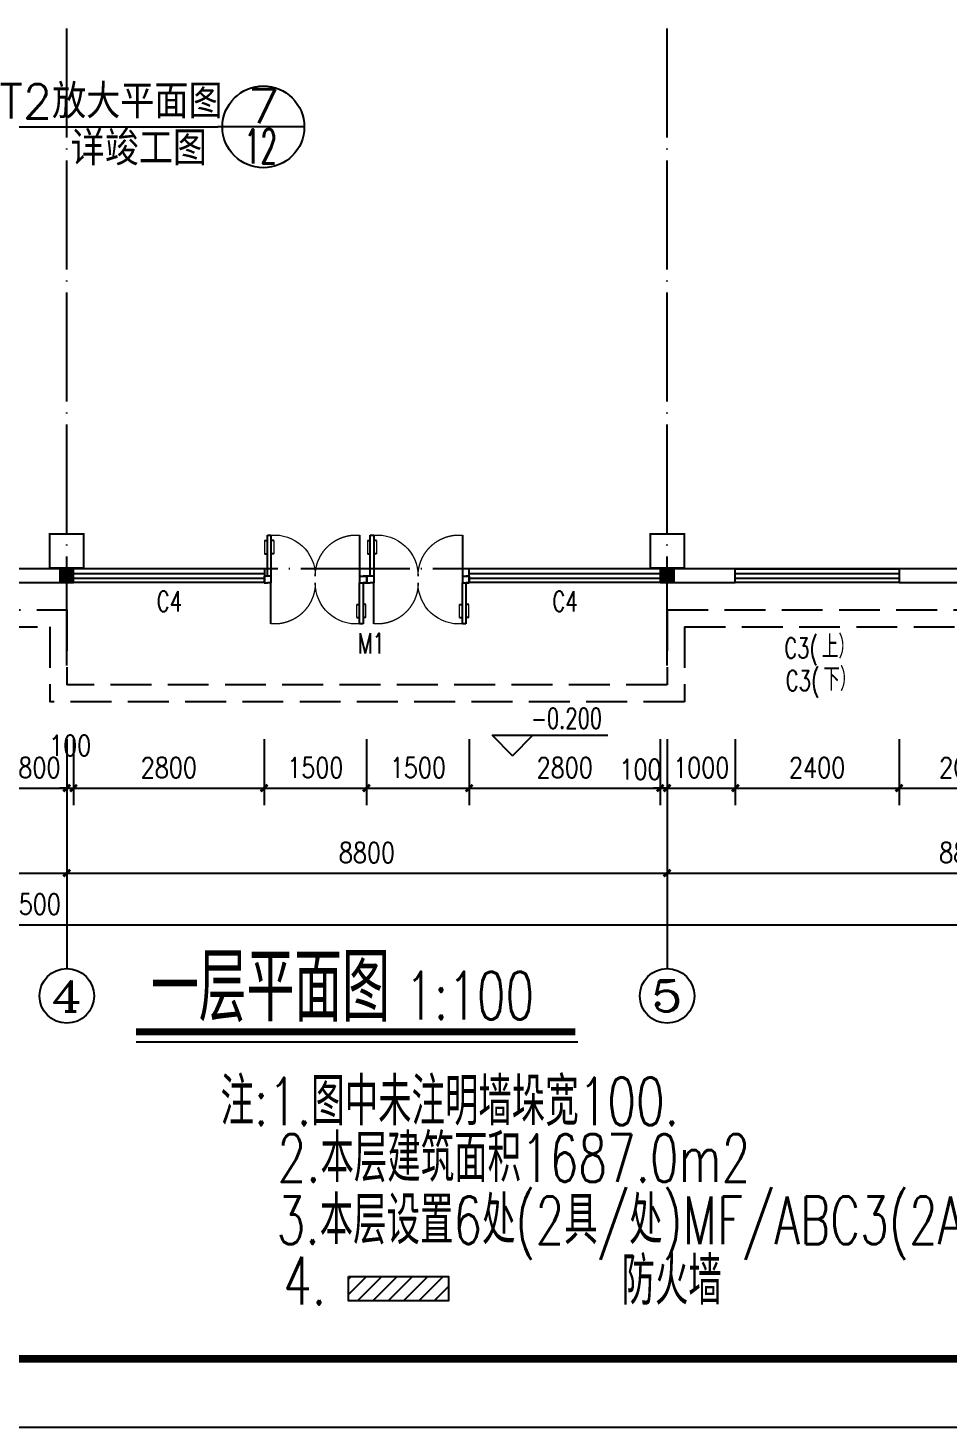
# Model space of a CAD drawing. Header units: millimetres. Extents: x 591771 to 1936534, y -622016 to 355666.
# Drawn here: x 633488 to 646974, y 231299 to 251817 of the extents above; entities that cross this region are included whole.
import ezdxf
from ezdxf.enums import TextEntityAlignment as Align

# ---------------------------------------------------------------- set-up
doc = ezdxf.new("R2010")
doc.units = ezdxf.units.MM
doc.header["$LTSCALE"] = 80
for name, pattern in [('DASH', [0.35, 0.25, -0.1]), ('DASHED2', [0.375, 0.25, -0.125]), ('DOTE', [2.42, 2, -0.2, 0.02, -0.2])]:
    doc.linetypes.add(name, pattern=pattern)
for name, color, linetype in [('\\M+5BDA8-\\M+5B1EA\\M+5B8DF', 3, 'Continuous'), ('\\M+5BDA8-\\M+5B3DF\\M+5B4E7', 3, 'Continuous'), ('\\M+5BDA8-\\M+5B4B0', 4, 'Continuous'), ('\\M+5BDA8-\\M+5C3C5', 4, 'Continuous'), ('\\M+5BDA8-\\M+5C3C5\\M+5B4B0\\M+5B1E0\\M+5BAC5', 7, 'Continuous'), ('\\M+5BDA8-\\M+5C7BD-\\M+5D7A9', 31, 'Continuous'), ('\\M+5BDA8-\\M+5D6E1', 17, 'DOTE'), ('\\M+5BDA8-\\M+5D6E1-\\M+5B1EA\\M+5D7A2', 3, 'Continuous'), ('\\M+5C1A2\\M+5C3E6\\M+5CFDF\\M+5CCF51', 7, 'Continuous'), ('\\M+5C1A2\\M+5C3E6\\M+5CFDF\\M+5CCF55', 140, 'Continuous'), ('\\M+5C1A2\\M+5C3E6\\M+5CFF4\\M+5CCF53', 252, 'Continuous'), ('\\M+5C5C5\\M+5CBAE', 1, 'Continuous'), ('\\M+5CDBC\\M+5BFF2', 252, 'Continuous'), ('AXIS', 3, 'Continuous'), ('AXIS_TEXT', 7, 'Continuous'), ('PUB_TEXT', 7, 'Continuous'), ('WINDOW_TEXT', 7, 'Continuous')]:
    doc.layers.add(name, color=color, linetype=linetype)
doc.styles.add('_HZTXT', font='txt.shx', dxfattribs={"width": 0.8, "bigfont": 'hztxt.shx'})
doc.styles.add('A-AXIS-LABEL', font='COMPLEX', dxfattribs={"bigfont": 'GBCBIG'})
doc.styles.add('A-STANDARD', font='SIMPLEX', dxfattribs={"bigfont": 'GBCBIG'})
doc.styles.add('A-WIN-LABEL', font='SIMPLEX', dxfattribs={"bigfont": 'GBCBIG'})
doc.styles.add('COMPLEX', font='COMPLEX')
doc.styles.add('DIM_FONT', font='SIMPLEX.shx', dxfattribs={"width": 0.8})
doc.dimstyles.new('DIMN', dxfattribs={"dimtxt": 300, "dimasz": 100, "dimexe": 250, "dimexo": 300, "dimgap": 150, "dimtad": 1, "dimdec": 0, "dimzin": 0, "dimdsep": 46, "dimtxsty": 'DIM_FONT', "dimblk": 'ARCHTICK', "dimcen": 0.09, "dimclrt": 7, "dimazin": 2, "dimtfac": 1, "dimtdec": 0, "dimtix": 1, "dimtmove": 2, "dimatfit": 3, "dimldrblk": 'ARCHTICK', "dimfxl": 0, "dimtolj": 1, "dimtzin": 0, "dimarcsym": 0})

# ---------------------------------------------------------------- blocks, each defined once
blk = doc.blocks.new('_ArchTick')
at = {"color": 0, "linetype": 'ByBlock', "const_width": 0.4}
blk.add_lwpolyline([(-0.5, -0.5), (0.5, 0.5)], dxfattribs=at)
blk = doc.blocks.new('*D516')
at = {"layer": '\\M+5BDA8-\\M+5B3DF\\M+5B4E7', "color": 0, "lineweight": -2, "transparency": 16777216}
for p, q in [((633256, 241385), (633256, 240419)), ((634056, 241385), (634056, 240419)), ((633256, 240669), (633156, 240669)), ((633256, 240669), (634056, 240669)), ((634056, 240669), (634156, 240669))]:
    blk.add_line(p, q, dxfattribs=at)
at = {"layer": 'Defpoints', "color": 0, "transparency": 16777216}
for p in [(633256, 241685), (634056, 241685), (634056, 240669)]:
    blk.add_point(p, dxfattribs=at)
at = {"layer": '\\M+5BDA8-\\M+5B3DF\\M+5B4E7', "color": 0, "lineweight": -2, "transparency": 16777216, "xscale": 100, "yscale": 100, "zscale": 100}
blk.add_blockref('_ArchTick', (633256, 240669), dxfattribs=at)
at = {"layer": '\\M+5BDA8-\\M+5B3DF\\M+5B4E7', "color": 0, "lineweight": -2, "transparency": 16777216, "xscale": 100, "yscale": 100, "zscale": 100, "rotation": 180}
blk.add_blockref('_ArchTick', (634056, 240669), dxfattribs=at)
at = {"layer": '\\M+5BDA8-\\M+5B3DF\\M+5B4E7', "color": 7, "transparency": 16777216, "insert": (633656, 240969), "char_height": 300, "attachment_point": 5, "style": 'DIM_FONT'}
blk.add_mtext('\\A1;800', dxfattribs=at)
blk = doc.blocks.new('*D517')
at = {"layer": '\\M+5BDA8-\\M+5B3DF\\M+5B4E7', "color": 0, "lineweight": -2, "transparency": 16777216}
for p, q in [((634056, 241385), (634056, 240419)), ((634156, 241385), (634156, 240419)), ((634056, 240669), (633956, 240669)), ((634056, 240669), (634156, 240669)), ((634156, 240669), (634256, 240669))]:
    blk.add_line(p, q, dxfattribs=at)
at = {"layer": 'Defpoints', "color": 0, "transparency": 16777216}
for p in [(634056, 241685), (634156, 241685), (634156, 240669)]:
    blk.add_point(p, dxfattribs=at)
at = {"layer": '\\M+5BDA8-\\M+5B3DF\\M+5B4E7', "color": 0, "lineweight": -2, "transparency": 16777216, "xscale": 100, "yscale": 100, "zscale": 100}
blk.add_blockref('_ArchTick', (634056, 240669), dxfattribs=at)
at = {"layer": '\\M+5BDA8-\\M+5B3DF\\M+5B4E7', "color": 0, "lineweight": -2, "transparency": 16777216, "xscale": 100, "yscale": 100, "zscale": 100, "rotation": 180}
blk.add_blockref('_ArchTick', (634156, 240669), dxfattribs=at)
at = {"layer": '\\M+5BDA8-\\M+5B3DF\\M+5B4E7', "color": 7, "transparency": 16777216, "insert": (634106, 241294), "char_height": 300, "attachment_point": 5, "style": 'DIM_FONT'}
blk.add_mtext('\\A1;100', dxfattribs=at)
blk = doc.blocks.new('*D518')
at = {"layer": '\\M+5BDA8-\\M+5B3DF\\M+5B4E7', "color": 0, "lineweight": -2, "transparency": 16777216}
for p, q in [((634156, 241385), (634156, 240419)), ((636949, 241385), (636949, 240419)), ((634156, 240669), (636949, 240669))]:
    blk.add_line(p, q, dxfattribs=at)
at = {"layer": 'Defpoints', "color": 0, "transparency": 16777216}
for p in [(634156, 241685), (636949, 241685), (636949, 240669)]:
    blk.add_point(p, dxfattribs=at)
at = {"layer": '\\M+5BDA8-\\M+5B3DF\\M+5B4E7', "color": 0, "lineweight": -2, "transparency": 16777216, "xscale": 100, "yscale": 100, "zscale": 100, "rotation": 180}
blk.add_blockref('_ArchTick', (634156, 240669), dxfattribs=at)
at = {"layer": '\\M+5BDA8-\\M+5B3DF\\M+5B4E7', "color": 0, "lineweight": -2, "transparency": 16777216, "xscale": 100, "yscale": 100, "zscale": 100}
blk.add_blockref('_ArchTick', (636949, 240669), dxfattribs=at)
at = {"layer": '\\M+5BDA8-\\M+5B3DF\\M+5B4E7', "color": 7, "transparency": 16777216, "insert": (635553, 240969), "char_height": 300, "attachment_point": 5, "style": 'DIM_FONT'}
blk.add_mtext('\\A1;2800', dxfattribs=at)
blk = doc.blocks.new('*D519')
at = {"layer": '\\M+5BDA8-\\M+5B3DF\\M+5B4E7', "color": 0, "lineweight": -2, "transparency": 16777216}
for p, q in [((636949, 241385), (636949, 240419)), ((638449, 241385), (638449, 240419)), ((636949, 240669), (638449, 240669))]:
    blk.add_line(p, q, dxfattribs=at)
at = {"layer": 'Defpoints', "color": 0, "transparency": 16777216}
for p in [(636949, 241685), (638449, 241685), (638449, 240669)]:
    blk.add_point(p, dxfattribs=at)
at = {"layer": '\\M+5BDA8-\\M+5B3DF\\M+5B4E7', "color": 0, "lineweight": -2, "transparency": 16777216, "xscale": 100, "yscale": 100, "zscale": 100, "rotation": 180}
blk.add_blockref('_ArchTick', (636949, 240669), dxfattribs=at)
at = {"layer": '\\M+5BDA8-\\M+5B3DF\\M+5B4E7', "color": 0, "lineweight": -2, "transparency": 16777216, "xscale": 100, "yscale": 100, "zscale": 100}
blk.add_blockref('_ArchTick', (638449, 240669), dxfattribs=at)
at = {"layer": '\\M+5BDA8-\\M+5B3DF\\M+5B4E7', "color": 7, "transparency": 16777216, "insert": (637699, 240969), "char_height": 300, "attachment_point": 5, "style": 'DIM_FONT'}
blk.add_mtext('\\A1;1500', dxfattribs=at)
blk = doc.blocks.new('*D520')
at = {"layer": '\\M+5BDA8-\\M+5B3DF\\M+5B4E7', "color": 0, "lineweight": -2, "transparency": 16777216}
for p, q in [((638449, 241385), (638449, 240419)), ((639956, 241385), (639956, 240419)), ((638449, 240669), (639956, 240669))]:
    blk.add_line(p, q, dxfattribs=at)
at = {"layer": 'Defpoints', "color": 0, "transparency": 16777216}
for p in [(638449, 241685), (639956, 241685), (639956, 240669)]:
    blk.add_point(p, dxfattribs=at)
at = {"layer": '\\M+5BDA8-\\M+5B3DF\\M+5B4E7', "color": 0, "lineweight": -2, "transparency": 16777216, "xscale": 100, "yscale": 100, "zscale": 100, "rotation": 180}
blk.add_blockref('_ArchTick', (638449, 240669), dxfattribs=at)
at = {"layer": '\\M+5BDA8-\\M+5B3DF\\M+5B4E7', "color": 0, "lineweight": -2, "transparency": 16777216, "xscale": 100, "yscale": 100, "zscale": 100}
blk.add_blockref('_ArchTick', (639956, 240669), dxfattribs=at)
at = {"layer": '\\M+5BDA8-\\M+5B3DF\\M+5B4E7', "color": 7, "transparency": 16777216, "insert": (639203, 240969), "char_height": 300, "attachment_point": 5, "style": 'DIM_FONT'}
blk.add_mtext('\\A1;1500', dxfattribs=at)
blk = doc.blocks.new('*D521')
at = {"layer": '\\M+5BDA8-\\M+5B3DF\\M+5B4E7', "color": 0, "lineweight": -2, "transparency": 16777216}
for p, q in [((639956, 241385), (639956, 240419)), ((642756, 241385), (642756, 240419)), ((639956, 240669), (642756, 240669))]:
    blk.add_line(p, q, dxfattribs=at)
at = {"layer": 'Defpoints', "color": 0, "transparency": 16777216}
for p in [(639956, 241685), (642756, 241685), (642756, 240669)]:
    blk.add_point(p, dxfattribs=at)
at = {"layer": '\\M+5BDA8-\\M+5B3DF\\M+5B4E7', "color": 0, "lineweight": -2, "transparency": 16777216, "xscale": 100, "yscale": 100, "zscale": 100, "rotation": 180}
blk.add_blockref('_ArchTick', (639956, 240669), dxfattribs=at)
at = {"layer": '\\M+5BDA8-\\M+5B3DF\\M+5B4E7', "color": 0, "lineweight": -2, "transparency": 16777216, "xscale": 100, "yscale": 100, "zscale": 100}
blk.add_blockref('_ArchTick', (642756, 240669), dxfattribs=at)
at = {"layer": '\\M+5BDA8-\\M+5B3DF\\M+5B4E7', "color": 7, "transparency": 16777216, "insert": (641356, 240969), "char_height": 300, "attachment_point": 5, "style": 'DIM_FONT'}
blk.add_mtext('\\A1;2800', dxfattribs=at)
blk = doc.blocks.new('*D522')
at = {"layer": '\\M+5BDA8-\\M+5B3DF\\M+5B4E7', "color": 0, "lineweight": -2, "transparency": 16777216}
for p, q in [((642756, 241385), (642756, 240419)), ((642856, 241385), (642856, 240419)), ((642756, 240669), (642656, 240669)), ((642756, 240669), (642856, 240669)), ((642856, 240669), (642956, 240669))]:
    blk.add_line(p, q, dxfattribs=at)
at = {"layer": 'Defpoints', "color": 0, "transparency": 16777216}
for p in [(642756, 241685), (642856, 241685), (642856, 240669)]:
    blk.add_point(p, dxfattribs=at)
at = {"layer": '\\M+5BDA8-\\M+5B3DF\\M+5B4E7', "color": 0, "lineweight": -2, "transparency": 16777216, "xscale": 100, "yscale": 100, "zscale": 100}
blk.add_blockref('_ArchTick', (642756, 240669), dxfattribs=at)
at = {"layer": '\\M+5BDA8-\\M+5B3DF\\M+5B4E7', "color": 0, "lineweight": -2, "transparency": 16777216, "xscale": 100, "yscale": 100, "zscale": 100, "rotation": 180}
blk.add_blockref('_ArchTick', (642856, 240669), dxfattribs=at)
at = {"layer": '\\M+5BDA8-\\M+5B3DF\\M+5B4E7', "color": 7, "transparency": 16777216, "insert": (642466, 240944), "char_height": 300, "attachment_point": 5, "style": 'DIM_FONT'}
blk.add_mtext('\\A1;100', dxfattribs=at)
blk = doc.blocks.new('*D523')
at = {"layer": '\\M+5BDA8-\\M+5B3DF\\M+5B4E7', "color": 0, "lineweight": -2, "transparency": 16777216}
for p, q in [((642856, 241385), (642856, 240419)), ((643856, 241385), (643856, 240419)), ((642856, 240669), (642756, 240669)), ((642856, 240669), (643856, 240669)), ((643856, 240669), (643956, 240669))]:
    blk.add_line(p, q, dxfattribs=at)
at = {"layer": 'Defpoints', "color": 0, "transparency": 16777216}
for p in [(642856, 241685), (643856, 241685), (643856, 240669)]:
    blk.add_point(p, dxfattribs=at)
at = {"layer": '\\M+5BDA8-\\M+5B3DF\\M+5B4E7', "color": 0, "lineweight": -2, "transparency": 16777216, "xscale": 100, "yscale": 100, "zscale": 100}
blk.add_blockref('_ArchTick', (642856, 240669), dxfattribs=at)
at = {"layer": '\\M+5BDA8-\\M+5B3DF\\M+5B4E7', "color": 0, "lineweight": -2, "transparency": 16777216, "xscale": 100, "yscale": 100, "zscale": 100, "rotation": 180}
blk.add_blockref('_ArchTick', (643856, 240669), dxfattribs=at)
at = {"layer": '\\M+5BDA8-\\M+5B3DF\\M+5B4E7', "color": 7, "transparency": 16777216, "insert": (643356, 240969), "char_height": 300, "attachment_point": 5, "style": 'DIM_FONT'}
blk.add_mtext('\\A1;1000', dxfattribs=at)
blk = doc.blocks.new('*D524')
at = {"layer": '\\M+5BDA8-\\M+5B3DF\\M+5B4E7', "color": 0, "lineweight": -2, "transparency": 16777216}
for p, q in [((643856, 241385), (643856, 240419)), ((646256, 241385), (646256, 240419)), ((643856, 240669), (646256, 240669))]:
    blk.add_line(p, q, dxfattribs=at)
at = {"layer": 'Defpoints', "color": 0, "transparency": 16777216}
for p in [(643856, 241685), (646256, 241685), (646256, 240669)]:
    blk.add_point(p, dxfattribs=at)
at = {"layer": '\\M+5BDA8-\\M+5B3DF\\M+5B4E7', "color": 0, "lineweight": -2, "transparency": 16777216, "xscale": 100, "yscale": 100, "zscale": 100, "rotation": 180}
blk.add_blockref('_ArchTick', (643856, 240669), dxfattribs=at)
at = {"layer": '\\M+5BDA8-\\M+5B3DF\\M+5B4E7', "color": 0, "lineweight": -2, "transparency": 16777216, "xscale": 100, "yscale": 100, "zscale": 100}
blk.add_blockref('_ArchTick', (646256, 240669), dxfattribs=at)
at = {"layer": '\\M+5BDA8-\\M+5B3DF\\M+5B4E7', "color": 7, "transparency": 16777216, "insert": (645056, 240969), "char_height": 300, "attachment_point": 5, "style": 'DIM_FONT'}
blk.add_mtext('\\A1;2400', dxfattribs=at)
blk = doc.blocks.new('*D525')
at = {"layer": '\\M+5BDA8-\\M+5B3DF\\M+5B4E7', "color": 0, "lineweight": -2, "transparency": 16777216}
for p, q in [((646256, 241385), (646256, 240419)), ((648256, 241385), (648256, 240419)), ((646256, 240669), (648256, 240669))]:
    blk.add_line(p, q, dxfattribs=at)
at = {"layer": 'Defpoints', "color": 0, "transparency": 16777216}
for p in [(646256, 241685), (648256, 241685), (648256, 240669)]:
    blk.add_point(p, dxfattribs=at)
at = {"layer": '\\M+5BDA8-\\M+5B3DF\\M+5B4E7', "color": 0, "lineweight": -2, "transparency": 16777216, "xscale": 100, "yscale": 100, "zscale": 100, "rotation": 180}
blk.add_blockref('_ArchTick', (646256, 240669), dxfattribs=at)
at = {"layer": '\\M+5BDA8-\\M+5B3DF\\M+5B4E7', "color": 0, "lineweight": -2, "transparency": 16777216, "xscale": 100, "yscale": 100, "zscale": 100}
blk.add_blockref('_ArchTick', (648256, 240669), dxfattribs=at)
at = {"layer": '\\M+5BDA8-\\M+5B3DF\\M+5B4E7', "color": 7, "transparency": 16777216, "insert": (647256, 240969), "char_height": 300, "attachment_point": 5, "style": 'DIM_FONT'}
blk.add_mtext('\\A1;2000', dxfattribs=at)
blk = doc.blocks.new('*D663')
at = {"layer": '\\M+5BDA8-\\M+5B3DF\\M+5B4E7', "color": 0, "lineweight": -2, "transparency": 16777216}
for p, q in [((606206, 241126), (606206, 238416)), ((660707, 241126), (660707, 238416)), ((606206, 238666), (660707, 238666))]:
    blk.add_line(p, q, dxfattribs=at)
at = {"layer": 'Defpoints', "color": 0, "transparency": 16777216}
for p in [(606206, 241426), (660707, 241426), (660707, 238666)]:
    blk.add_point(p, dxfattribs=at)
at = {"layer": '\\M+5BDA8-\\M+5B3DF\\M+5B4E7', "color": 0, "lineweight": -2, "transparency": 16777216, "xscale": 100, "yscale": 100, "zscale": 100}
for p, rotation in [((606206, 238666), 180.0000912769842), ((660707, 238666), 9.127698415491479e-05)]:
    blk.add_blockref('_ArchTick', p, dxfattribs=dict(at, rotation=rotation))
at = {"layer": '\\M+5BDA8-\\M+5B3DF\\M+5B4E7', "color": 7, "transparency": 16777216, "insert": (633456, 238966), "char_height": 300, "attachment_point": 5, "rotation": 0.0001, "style": 'DIM_FONT'}
blk.add_mtext('\\A1;54500', dxfattribs=at)
blk = doc.blocks.new('*D682')
at = {"layer": '\\M+5BDA8-\\M+5B3DF\\M+5B4E7', "color": 0, "lineweight": -2, "transparency": 16777216}
for p, q in [((624056, 240959), (624056, 239173)), ((634056, 240959), (634056, 239173)), ((624056, 239423), (634056, 239423))]:
    blk.add_line(p, q, dxfattribs=at)
at = {"layer": 'Defpoints', "color": 0, "transparency": 16777216}
for p in [(624056, 241259), (634056, 241259), (634056, 239423)]:
    blk.add_point(p, dxfattribs=at)
at = {"layer": '\\M+5BDA8-\\M+5B3DF\\M+5B4E7', "color": 0, "lineweight": -2, "transparency": 16777216, "xscale": 100, "yscale": 100, "zscale": 100, "rotation": 180}
blk.add_blockref('_ArchTick', (624056, 239423), dxfattribs=at)
at = {"layer": '\\M+5BDA8-\\M+5B3DF\\M+5B4E7', "color": 0, "lineweight": -2, "transparency": 16777216, "xscale": 100, "yscale": 100, "zscale": 100}
blk.add_blockref('_ArchTick', (634056, 239423), dxfattribs=at)
at = {"layer": '\\M+5BDA8-\\M+5B3DF\\M+5B4E7', "color": 7, "transparency": 16777216, "insert": (629056, 239723), "char_height": 300, "attachment_point": 5, "style": 'DIM_FONT'}
blk.add_mtext('\\A1;10000', dxfattribs=at)
blk = doc.blocks.new('*D683')
at = {"layer": '\\M+5BDA8-\\M+5B3DF\\M+5B4E7', "color": 0, "lineweight": -2, "transparency": 16777216}
for p, q in [((634056, 240959), (634056, 239173)), ((642856, 240959), (642856, 239173)), ((634056, 239423), (642856, 239423))]:
    blk.add_line(p, q, dxfattribs=at)
at = {"layer": 'Defpoints', "color": 0, "transparency": 16777216}
for p in [(634056, 241259), (642856, 241259), (642856, 239423)]:
    blk.add_point(p, dxfattribs=at)
at = {"layer": '\\M+5BDA8-\\M+5B3DF\\M+5B4E7', "color": 0, "lineweight": -2, "transparency": 16777216, "xscale": 100, "yscale": 100, "zscale": 100, "rotation": 180}
blk.add_blockref('_ArchTick', (634056, 239423), dxfattribs=at)
at = {"layer": '\\M+5BDA8-\\M+5B3DF\\M+5B4E7', "color": 0, "lineweight": -2, "transparency": 16777216, "xscale": 100, "yscale": 100, "zscale": 100}
blk.add_blockref('_ArchTick', (642856, 239423), dxfattribs=at)
at = {"layer": '\\M+5BDA8-\\M+5B3DF\\M+5B4E7', "color": 7, "transparency": 16777216, "insert": (638456, 239723), "char_height": 300, "attachment_point": 5, "style": 'DIM_FONT'}
blk.add_mtext('\\A1;8800', dxfattribs=at)
blk = doc.blocks.new('*D684')
at = {"layer": '\\M+5BDA8-\\M+5B3DF\\M+5B4E7', "color": 0, "lineweight": -2, "transparency": 16777216}
for p, q in [((642856, 240959), (642856, 239173)), ((651656, 240959), (651656, 239173)), ((642856, 239423), (651656, 239423))]:
    blk.add_line(p, q, dxfattribs=at)
at = {"layer": 'Defpoints', "color": 0, "transparency": 16777216}
for p in [(642856, 241259), (651656, 241259), (651656, 239423)]:
    blk.add_point(p, dxfattribs=at)
at = {"layer": '\\M+5BDA8-\\M+5B3DF\\M+5B4E7', "color": 0, "lineweight": -2, "transparency": 16777216, "xscale": 100, "yscale": 100, "zscale": 100, "rotation": 180}
blk.add_blockref('_ArchTick', (642856, 239423), dxfattribs=at)
at = {"layer": '\\M+5BDA8-\\M+5B3DF\\M+5B4E7', "color": 0, "lineweight": -2, "transparency": 16777216, "xscale": 100, "yscale": 100, "zscale": 100}
blk.add_blockref('_ArchTick', (651656, 239423), dxfattribs=at)
at = {"layer": '\\M+5BDA8-\\M+5B3DF\\M+5B4E7', "color": 7, "transparency": 16777216, "insert": (647256, 239723), "char_height": 300, "attachment_point": 5, "style": 'DIM_FONT'}
blk.add_mtext('\\A1;8800', dxfattribs=at)
blk = doc.blocks.new('_AXISO')
blk.add_circle((0, 0), 0.5)
at = {"layer": 'AXIS_TEXT', "style": 'COMPLEX'}
blk.add_attdef('A', text='', height=0.56, dxfattribs=at).set_placement((-0.25, -0.28), (0.25, -0.28), align=Align.FIT)
blk = doc.blocks.new('\\M+5B6FE\\M+5CEAC\\M+5C3C5\\M+5BFE2$\\M+5CFB5\\M+5CDB3\\M+5CDBC\\M+5BFE2$00000124')
at = {"linetype": 'DASHED2'}
for p, q in [((-0.433, 0.397), (-0.433, -0.003)), ((0.433, -0.469), (0.433, -0.069))]:
    blk.add_line(p, q, dxfattribs=at)
at = {"lineweight": 13}
for p, q in [((0.405, 0.344), (0.405, 0.216)), ((0.495, 0.344), (0.495, 0.216)), ((-0.495, -0.408), (-0.495, -0.28)), ((-0.405, -0.408), (-0.405, -0.28))]:
    blk.add_line(p, q, dxfattribs=at)
for p, q in [((0.405, 0.344), (0.433, 0.344)), ((0.433, 0.397), (0.433, -0.003)), ((0.467, 0.397), (0.433, 0.397)), ((0.467, -0.003), (0.467, 0.397)), ((0.495, 0.344), (0.467, 0.344)), ((0.405, 0.216), (0.433, 0.216)), ((0.495, 0.216), (0.467, 0.216)), ((-0.5, -0.003), (-0.467, -0.003)), ((-0.433, -0.003), (-0.5, -0.003)), ((-0.5, -0.003), (-0.5, -0.069)), ((-0.5, -0.003), (-0.5, -0.003)), ((-0.433, -0.069), (-0.5, -0.069)), ((-0.5, -0.069), (-0.5, -0.069)), ((-0.5, -0.069), (-0.467, -0.069)), ((-0.433, -0.003), (-0.467, -0.003)), ((-0.467, -0.069), (-0.467, -0.469)), ((-0.433, -0.069), (-0.467, -0.069)), ((-0.433, -0.003), (-0.433, -0.069)), ((-0.433, -0.469), (-0.433, -0.069)), ((0.433, -0.003), (0.433, -0.069)), ((0.433, -0.003), (0.467, -0.003)), ((0.433, -0.003), (0.5, -0.003)), ((0.433, -0.069), (0.467, -0.069)), ((0.5, -0.069), (0.467, -0.069)), ((0.5, -0.003), (0.5, -0.069)), ((0.5, -0.003), (0.5, -0.003)), ((0.5, -0.069), (0.5, -0.069)), ((-0.495, -0.28), (-0.467, -0.28)), ((-0.495, -0.408), (-0.467, -0.408)), ((-0.405, -0.28), (-0.433, -0.28)), ((-0.405, -0.408), (-0.433, -0.408)), ((-0.467, -0.469), (-0.433, -0.469))]:
    blk.add_line(p, q)
at = {"linetype": 'DASHED2', "lineweight": 13}
for centre, start, end in [((-0.4, -0.001), 359.8007, 94.7805), ((0.4, -0.071), 179.8007, 274.7805)]:
    blk.add_arc(centre, 0.4, start, end, dxfattribs=at)
at = {"lineweight": 13}
for centre, start, end in [((0.4, -0.001), 85.2195, 180.1993), ((-0.4, -0.071), 265.2195, 0.1993)]:
    blk.add_arc(centre, 0.4, start, end, dxfattribs=at)
blk = doc.blocks.new('\\M+5B6FE\\M+5CEAC\\M+5B4B0\\M+5BFE2$\\M+5CFB5\\M+5CDB3\\M+5CDBC\\M+5BFE2$00000001')
at = {"color": 0}
for points in [[(-0.5, 0.5), (-0.5, -0.5)], [(-0.5, 0.5), (0.5, 0.5)], [(0.5, -0.5), (0.5, 0.5)], [(0.5, 0.1667), (-0.5, 0.1667)], [(0.5, -0.1667), (-0.5, -0.1667)], [(-0.5, -0.5), (0.5, -0.5)]]:
    blk.add_lwpolyline(points, dxfattribs=at)

msp = doc.modelspace()

# ---------------------------------------------------------------- hatches: boundary and pattern name
at = {"layer": '\\M+5C1A2\\M+5C3E6\\M+5CFDF\\M+5CCF51'}
h = msp.add_hatch(dxfattribs=at)
h.set_pattern_fill('ANSI31', color=256, scale=100, style=0)
h.set_pattern_definition([(45, (-498.06, 690.54), (-112.2532, 112.2532), [])])
h.paths.add_polyline_path([(638187.9, 233507.6), (638187.9, 233150.6), (639651.8, 233150.6), (639651.8, 233507.6)])
at = {"layer": '\\M+5C1A2\\M+5C3E6\\M+5CFF4\\M+5CCF53'}
for points in [[(633956.2, 243682.5), (634156.2, 243682.5), (634156.2, 243882.5), (633956.2, 243882.5)], [(642756.2, 243682.5), (642956.2, 243682.5), (642956.2, 243882.5), (642756.2, 243882.5)]]:
    msp.add_hatch(color=256, dxfattribs=at).paths.add_polyline_path(points)

# ---------------------------------------------------------------- linework, layer by layer
at = {"layer": '\\M+5BDA8-\\M+5B1EA\\M+5B8DF'}
for p, q in [((640589.7, 241144.7), (640289.7, 241444.7)), ((640289.7, 241444.7), (641989.7, 241444.7)), ((640589.7, 241144.7), (640889.7, 241444.7))]:
    msp.add_line(p, q, dxfattribs=at)
at = {"layer": '\\M+5BDA8-\\M+5B3DF\\M+5B4E7'}
for p in [(632750.1, 250366.3), (637538.5, 250366.3)]:
    msp.add_line(p, (636271.8, 250366.3), dxfattribs=at)
msp.add_circle((636938.5, 250366.3), 600, dxfattribs=at)
at = {"layer": '\\M+5BDA8-\\M+5C7BD-\\M+5D7A9'}
for p, q in [((634056.2, 243882.5), (633256.2, 243882.5)), ((634156.2, 243882.5), (634056.2, 243882.5)), ((634156.2, 243682.5), (634156.2, 243882.5)), ((642860.6, 243882.5), (642756.2, 243882.5)), ((642756.2, 243882.5), (642756.2, 243682.5)), ((642860.6, 243682.5), (642860.6, 243882.5)), ((643856.2, 243882.5), (642956.2, 243882.5)), ((642956.2, 243882.5), (642956.2, 243682.5)), ((643856.2, 243682.5), (643856.2, 243882.5)), ((643856.2, 243882.5), (646256.2, 243882.5)), ((643856.2, 243682.5), (643856.2, 243882.5)), ((648256.2, 243882.5), (646256.2, 243882.5)), ((646256.2, 243882.5), (646256.2, 243682.5)), ((646256.2, 243882.5), (646256.2, 243682.5)), ((633256.2, 243682.5), (634056.2, 243682.5)), ((634056.2, 243682.5), (634156.2, 243682.5)), ((642756.2, 243682.5), (642860.6, 243682.5)), ((642956.2, 243682.5), (643856.2, 243682.5)), ((646256.2, 243682.5), (643856.2, 243682.5)), ((646256.2, 243682.5), (648256.2, 243682.5))]:
    msp.add_line(p, q, dxfattribs=at)
msp.add_lwpolyline([(638187.9, 233507.6), (639651.8, 233507.6), (639651.8, 233150.6), (638187.9, 233150.6)], close=True, dxfattribs=at)
at = {"layer": '\\M+5BDA8-\\M+5D6E1', "ltscale": 10}
for p, q in [((634056.2, 242464.8), (634056.2, 280337)), ((642856.2, 242464.8), (642856.2, 280337)), ((662317.9, 243882.5), (604089.6, 243882.5))]:
    msp.add_line(p, q, dxfattribs=at)
at = {"layer": '\\M+5BDA8-\\M+5D6E1-\\M+5B1EA\\M+5D7A2'}
for p, q in [((634056.2, 239723.1), (634056.2, 238021.2)), ((642856.2, 239723.1), (642856.2, 238021.2))]:
    msp.add_line(p, q, dxfattribs=at)
at = {"layer": '\\M+5C1A2\\M+5C3E6\\M+5CFDF\\M+5CCF55'}
for points in [[(633956.2, 243682.5), (634156.2, 243682.5), (634156.2, 243882.5), (633956.2, 243882.5)], [(642756.2, 243682.5), (642956.2, 243682.5), (642956.2, 243882.5), (642756.2, 243882.5)]]:
    msp.add_lwpolyline(points, close=True, dxfattribs=at)
at = {"layer": '\\M+5C1A2\\M+5C3E6\\M+5CFF4\\M+5CCF53', "const_width": 30}
for points in [[(633805.6, 244397.1), (634305.6, 244397.1), (634305.6, 243897.1), (633805.6, 243897.1), (633805.6, 244397.1)], [(642610.4, 244397.7), (643110.4, 244397.7), (643110.4, 243897.7), (642610.4, 243897.7), (642610.4, 244397.7)]]:
    msp.add_lwpolyline(points, dxfattribs=at)
at = {"layer": '\\M+5C5C5\\M+5CBAE', "linetype": 'DASH', "ltscale": 30}
for p, q in [((630256.1, 243282.5), (634056.2, 243282.5)), ((634056.2, 243282.5), (634056.2, 242182.5)), ((642856.2, 243282.5), (642856.2, 242182.5)), ((642856.2, 243282.5), (651656.2, 243282.5)), ((630506.1, 243032.5), (633806.2, 243032.5)), ((633806.2, 243032.5), (633806.2, 241932.5)), ((643110.6, 243032.5), (643110.6, 241932.5)), ((643110.6, 243032.5), (651406.2, 243032.5)), ((642856.2, 242182.5), (634056.2, 242182.5)), ((643110.6, 241932.5), (633806.2, 241932.5))]:
    msp.add_line(p, q, dxfattribs=at)
at = {"layer": '\\M+5CDBC\\M+5BFF2', "color": 2}
msp.add_lwpolyline([(595259.9, 231298.7), (679359.9, 231298.7), (679359.9, 290698.7), (595259.9, 290698.7)], close=True, dxfattribs=at)
at = {"layer": '\\M+5CDBC\\M+5BFF2', "color": 2, "const_width": 112.5}
msp.add_lwpolyline([(596260, 232298.7), (678359.9, 232298.7), (678359.9, 289698.7), (596260, 289698.7)], close=True, dxfattribs=at)
at = {"layer": 'AXIS'}
msp.add_line((635071.9, 236945.6), (641550.2, 236945.6), dxfattribs=at)
at = {"layer": 'AXIS', "const_width": 100}
msp.add_lwpolyline([(635071.9, 237095.6), (641512.2, 237095.6)], dxfattribs=at)

# ---------------------------------------------------------------- block references
at = {"layer": '\\M+5BDA8-\\M+5B4B0'}
ref = msp.add_blockref('\\M+5B6FE\\M+5CEAC\\M+5B4B0\\M+5BFE2$\\M+5CFB5\\M+5CDB3\\M+5CDBC\\M+5BFE2$00000001', (635556.2, 243782.5), dxfattribs=dict(at, xscale=-2800, yscale=200, zscale=200, rotation=1.03514553342977e-05))
ref.add_attrib('A', 'C4', (635376.2, 243258.7), dxfattribs={"layer": '\\M+5BDA8-\\M+5C3C5\\M+5B4B0\\M+5B1E0\\M+5BAC5', "height": 297.5, "rotation": 0.00001, "style": 'A-WIN-LABEL', "width": 0.705882})
ref = msp.add_blockref('\\M+5B6FE\\M+5CEAC\\M+5B4B0\\M+5BFE2$\\M+5CFB5\\M+5CDB3\\M+5CDBC\\M+5BFE2$00000001', (641356.2, 243782.5), dxfattribs=dict(at, xscale=-2800, yscale=200, zscale=200, rotation=1.03514553342977e-05))
ref.add_attrib('A', 'C4', (641176.2, 243258.7), dxfattribs={"layer": '\\M+5BDA8-\\M+5C3C5\\M+5B4B0\\M+5B1E0\\M+5BAC5', "height": 297.5, "rotation": 0.00001, "style": 'A-WIN-LABEL', "width": 0.705882})
at = {"layer": '\\M+5BDA8-\\M+5B4B0', "xscale": 2400, "yscale": -200, "zscale": 200, "rotation": 180}
msp.add_blockref('\\M+5B6FE\\M+5CEAC\\M+5B4B0\\M+5BFE2$\\M+5CFB5\\M+5CDB3\\M+5CDBC\\M+5BFE2$00000001', (645056.2, 243782.5), dxfattribs=at)
msp.add_blockref('\\M+5B6FE\\M+5CEAC\\M+5B4B0\\M+5BFE2$\\M+5CFB5\\M+5CDB3\\M+5CDBC\\M+5BFE2$00000001', (645056.2, 243782.5), dxfattribs=at)
at = {"layer": '\\M+5BDA8-\\M+5C3C5', "xscale": -1500, "yscale": 1500, "zscale": 200, "rotation": 1.03514553342977e-05}
msp.add_blockref('\\M+5B6FE\\M+5CEAC\\M+5C3C5\\M+5BFE2$\\M+5CFB5\\M+5CDB3\\M+5CDBC\\M+5BFE2$00000124', (637699.3, 243782.5), dxfattribs=at)
at = {"layer": '\\M+5BDA8-\\M+5C3C5'}
ref = msp.add_blockref('\\M+5B6FE\\M+5CEAC\\M+5C3C5\\M+5BFE2$\\M+5CFB5\\M+5CDB3\\M+5CDBC\\M+5BFE2$00000124', (639206.2, 243782.5), dxfattribs=dict(at, xscale=-1500, yscale=1500, zscale=200, rotation=1.03514553342977e-05))
ref.add_attrib('A', 'M1', (638322.8, 242643.7), dxfattribs={"layer": '\\M+5BDA8-\\M+5C3C5\\M+5B4B0\\M+5B1E0\\M+5BAC5', "height": 297.5, "rotation": 0.00001, "style": 'A-WIN-LABEL', "width": 0.705882})
at = {"layer": '\\M+5BDA8-\\M+5D6E1-\\M+5B1EA\\M+5D7A2'}
ref = msp.add_blockref('_AXISO', (634056.2, 237621.2), dxfattribs=dict(at, xscale=800, yscale=800, zscale=800))
ref.add_attrib('A', '4', dxfattribs={"layer": 'AXIS_TEXT', "height": 452.5, "style": 'A-AXIS-LABEL', "width": 1.3125}).set_placement((633829.9, 237394.9), (634282.4, 237394.9), align=Align.FIT)
ref = msp.add_blockref('_AXISO', (642856.2, 237621.2), dxfattribs=dict(at, xscale=800, yscale=800, zscale=800))
ref.add_attrib('A', '5', dxfattribs={"layer": 'AXIS_TEXT', "height": 452.5, "style": 'A-AXIS-LABEL', "width": 1.5}).set_placement((642629.9, 237394.9), (643082.4, 237394.9), align=Align.FIT)

# ---------------------------------------------------------------- texts
at = {"layer": '\\M+5BDA8-\\M+5C3C5\\M+5B4B0\\M+5B1E0\\M+5BAC5', "style": 'A-WIN-LABEL'}
for s, p in [('上）', (645123.8, 242573.4)), ('下）', (645146.3, 242097.7))]:
    msp.add_text(s, height=337.59, dxfattribs=at).set_placement(p)
at = {"layer": '\\M+5BDA8-\\M+5C3C5\\M+5B4B0\\M+5B1E0\\M+5BAC5', "style": 'A-WIN-LABEL', "width": 0.705882}
for p in [(644573.8, 242573.4), (644596.3, 242097.7)]:
    msp.add_text('C3(', height=297.5, dxfattribs=at).set_placement(p)
at = {"layer": 'PUB_TEXT', "style": '_HZTXT'}
for s, p in [('T2放大平面图', (633069.9, 250490.9)), ('详竣工图', (634112, 249802.8))]:
    msp.add_text(s, height=500, dxfattribs=at).set_placement(p)
at = {"layer": 'PUB_TEXT', "style": 'A-STANDARD', "width": 0.705882}
msp.add_text('-0.200', height=297.5, dxfattribs=at).set_placement((640859.7, 241544.8))
at = {"layer": 'PUB_TEXT', "lineweight": 25, "style": '_HZTXT', "width": 0.7}
for s, height, p in [('一层平面图', 1000, (635291.7, 237245.4)), ('1:100', 700, (639017.5, 237276.3)), ('注:1.图中未注明墙垛宽100.', 700, (636310.3, 235724.4)), ('2.本层建筑面积1687.0m2', 700, (637145.2, 234892.9)), ('3.本层设置6处(2具/处)MF/ABC3(2A)磷酸铵盐手提式干粉灭火器.', 700, (637133.6, 233981.7)), ('4.         防火墙', 700, (637229.2, 233093.4))]:
    msp.add_text(s, height=height, dxfattribs=at).set_placement(p)
at = {"layer": 'WINDOW_TEXT', "style": '_HZTXT'}
for s, width, p, p2 in [('7', 1.448972, (636701.1, 250420.7), (637184.1, 250420.7)), ('12', 0.676187, (636655.3, 249831), (637138.3, 249831))]:
    msp.add_text(s, height=500, dxfattribs=dict(at, width=width)).set_placement(p, p2, align=Align.FIT)

# ---------------------------------------------------------------- dimensions: what is measured, and where the dimension line sits
at = {"layer": '\\M+5BDA8-\\M+5B3DF\\M+5B4E7'}
for p1, p2, distance, picture, middle in [((633256.2, 241685.1), (634056.2, 241685.1), -1016.1, '*D516', (633656.2, 240969)), ((636949.3, 241685.1), (638449.3, 241685.1), -1016.1, '*D519', (637699.3, 240969)), ((639956.2, 241685.1), (642756.2, 241685.1), -1016.1, '*D521', (641356.2, 240969)), ((642856.2, 241685.1), (643856.2, 241685.1), -1016.1, '*D523', (643356.2, 240969)), ((643856.2, 241685.1), (646256.2, 241685.1), -1016.1, '*D524', (645056.2, 240969)), ((646256.2, 241685.1), (648256.2, 241685.1), -1016.1, '*D525', (647256.2, 240969)), ((606206.1, 241426.3), (660706.5, 241426.4), -2759.9, '*D663', (633456.3, 238966.5)), ((624056.2, 241258.6), (634056.2, 241258.6), -1835.5, '*D682', (629056.2, 239723.1)), ((634056.2, 241258.6), (642856.2, 241258.6), -1835.5, '*D683', (638456.2, 239723.1)), ((642856.2, 241258.6), (651656.2, 241258.6), -1835.5, '*D684', (647256.2, 239723.1))]:
    dim = msp.add_aligned_dim(p1=p1, p2=p2, distance=distance, dimstyle='DIMN', dxfattribs=at)
    dim.commit()
    dim.dimension.update_dxf_attribs({"geometry": picture, "text_midpoint": middle})
for base, p1, p2, picture, middle in [((634156.2, 240669), (634056.2, 241685.1), (634156.2, 241685.1), '*D517', (634106.2, 241294)), ((642856.2, 240669), (642756.2, 241685.1), (642856.2, 241685.1), '*D522', (642465.8, 240944))]:
    dim = msp.add_linear_dim(base=base, p1=p1, p2=p2, angle=0, dimstyle='DIMN', dxfattribs=at)
    dim.commit()
    dim.dimension.update_dxf_attribs({"geometry": picture, "text_midpoint": middle, "dimtype": 129})
for p1, p2, text, picture, middle in [((634156.2, 241685.1), (636949.3, 241685.1), '2800', '*D518', (635552.8, 240969)), ((638449.3, 241685.1), (639956.2, 241685.1), '1500', '*D520', (639202.8, 240969))]:
    dim = msp.add_aligned_dim(p1=p1, p2=p2, distance=-1016.1, text=text, dimstyle='DIMN', dxfattribs=at)
    dim.commit()
    dim.dimension.update_dxf_attribs({"geometry": picture, "text_midpoint": middle})

doc.saveas('drawing.dxf')
